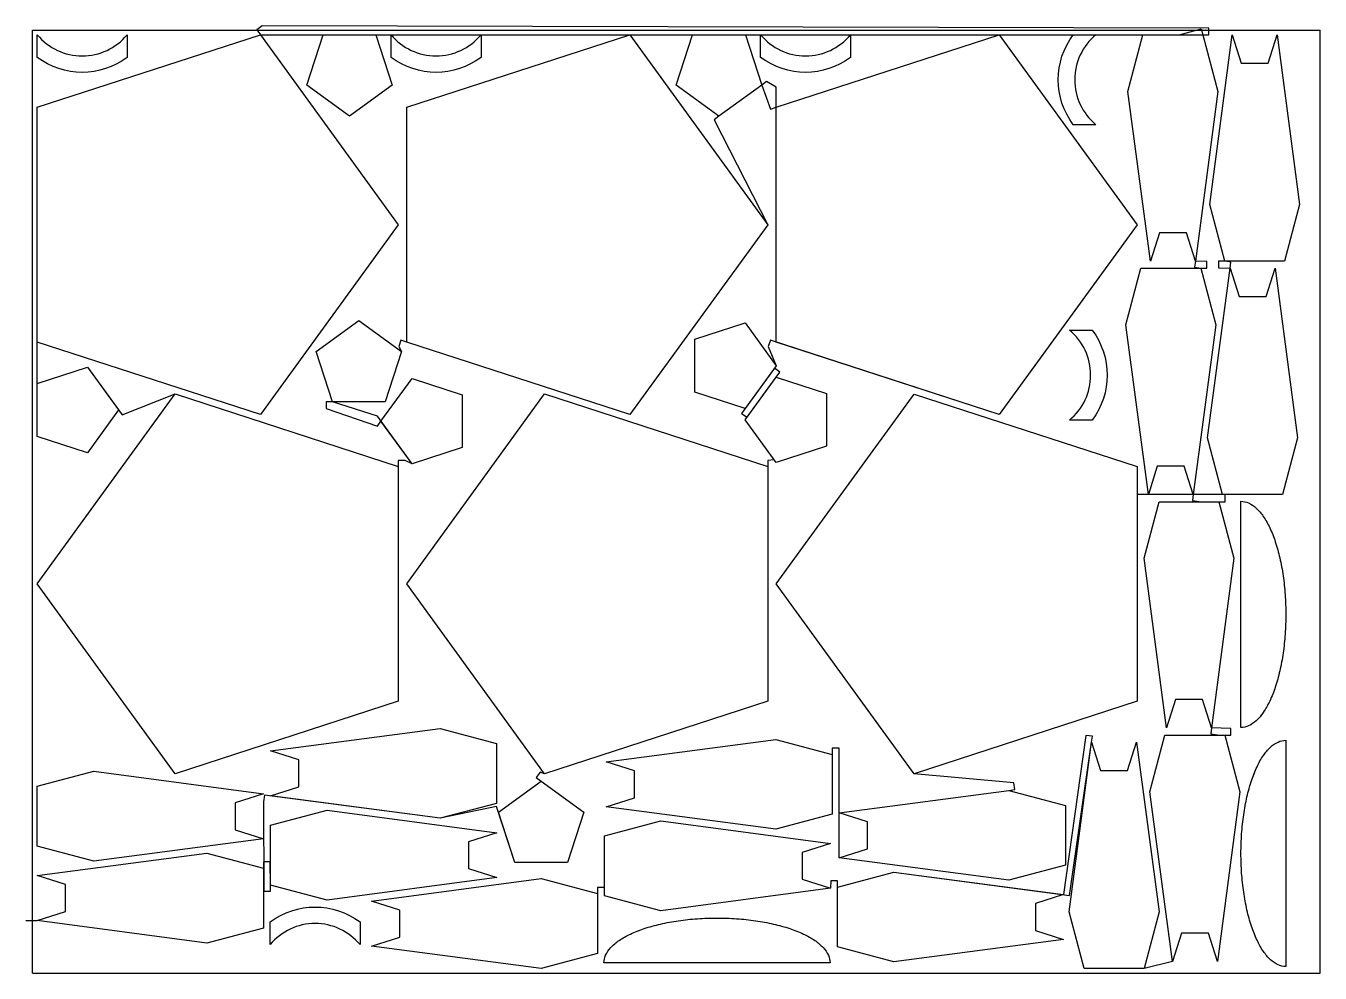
# Model space of a CAD drawing. Extents: x -15 to 2800, y 0 to 2059.
import ezdxf

# ---------------------------------------------------------------- set-up
doc = ezdxf.new("R2010")
doc.units = 0
doc.header["$LTSCALE"] = 41

msp = doc.modelspace()

# ---------------------------------------------------------------- linework, layer by layer
at = {"layer": 'BORDER_D0_T132.1_RK1_A0_W0_EM1'}
for points in [[(2478.86, 25.44), (2430, 394.35), (2462.57, 517.32), (2606.13, 517.32), (2606.13, 532.02), (2563.79, 533), (2544.24, 594.49), (2485.59, 594.49), (2466.05, 533), (2417.18, 901.91), (2449.76, 1024.88), (2593.31, 1024.88), (2593.31, 1039.58), (2524.15, 1040.56), (2504.6, 1102.05), (2445.96, 1102.05), (2426.41, 1040.56), (2377.54, 1409.47), (2410.12, 1532.44), (2553.67, 1532.44), (2553.67, 1547.14), (2528.66, 1548.12), (2509.11, 1609.6), (2450.47, 1609.6), (2430.92, 1548.12), (2382.05, 1917.03), (2414.63, 2040), (2558.18, 2040), (2558.18, 2054.7), (499.45, 2059.34), (487.56, 2050.7), (495.34, 2040), (795.29, 1627.15), (495.34, 1214.29), (10, 1371.99)], [(186.81, 1224.35), (119.28, 1131.39), (10, 1166.9), (10, 1281.8), (10, 1325.9), (10, 1358.76), (10, 1882.3), (495.34, 2040), (746.56, 2040), (782.06, 1930.72), (689.11, 1863.19), (596.15, 1930.72), (631.66, 2040), (2493.29, 2040), (2541.56, 2052.79), (2544.95, 2040), (2577.53, 1917.03), (2528.66, 1548.12), (2526.93, 1535.01), (2540.44, 1532.44), (2573.02, 1409.47), (2524.15, 1040.56), (2522.41, 1027.45), (2536.99, 1025.52), (2580.08, 1024.88), (2612.66, 901.91), (2563.79, 533), (2562.05, 519.89), (2576.62, 517.96), (2592.9, 517.32), (2625.48, 394.35), (2576.6, 25.44), (2557.06, 86.93), (2498.41, 86.93), (2478.86, 25.44), (2417.14, 10), (2286.82, 10), (2254.24, 132.97), (2303.11, 501.88), (2304.84, 514.99), (2290.27, 516.93), (2242.18, 170.79), (2180.7, 151.25), (2180.7, 92.6), (2242.18, 73.05), (1873.27, 24.18), (1750.3, 56.76), (1750.3, 200.31), (1735.6, 200.31), (1735.3, 184.33), (1366.39, 135.46), (1243.42, 168.04), (1243.42, 186.13), (1228.72, 186.13), (1228.72, 42.58), (1105.75, 10), (736.84, 58.87), (798.33, 78.42), (798.33, 137.06), (736.84, 156.61), (1105.75, 205.48), (1228.72, 172.9)], [(1492.57, 1863.19), (1399.61, 1930.72), (1435.12, 2040), (1550.02, 2040), (1585.53, 1930.72), (1604.35, 1878.22), (1616.93, 1882.3), (2102.27, 2040), (2402.22, 1627.15), (2102.27, 1214.29), (1604.35, 1376.08), (1599.8, 1362.1), (1617.1, 1320.61), (1541.79, 1216.95), (1553.68, 1208.31), (1617.34, 1295.88), (1726.62, 1260.37), (1726.62, 1145.47), (1617.34, 1109.96), (1613.02, 1115.91), (1598.76, 1114.57), (1598.76, 591.02), (1113.42, 433.33), (1103.75, 437.14), (1095.11, 425.25), (1105.81, 417.47), (1198.77, 349.93), (1163.26, 240.66), (1048.36, 240.66), (1008.77, 362.52), (885.97, 336.51), (503.95, 387.12), (502.02, 372.55), (502.86, 178.03), (517.56, 178.03), (517.56, 321.58), (640.53, 354.16), (1009.44, 305.29), (947.95, 285.75), (947.95, 227.1), (1009.44, 207.55), (640.53, 158.68), (517.56, 191.26), (516.58, 241.56), (501.88, 241.56), (501.88, 98.01), (378.91, 65.43), (10, 114.3)], [(813.46, 1371.99), (813.46, 1882.3), (1298.8, 2040), (1598.76, 1627.15)], [(2587.9, 1040.56), (2555.32, 1163.53), (2604.19, 1532.44), (2605.92, 1545.56), (2592.43, 1548.12), (2559.85, 1671.09), (2608.72, 2040), (2628.27, 1978.52), (2686.91, 1978.52), (2706.46, 2040), (2755.33, 1671.09)], [(1616.93, 1371.99), (1616.93, 1926.4), (1596.23, 1938.5), (1585.53, 1930.72), (1492.57, 1863.19), (1481.87, 1855.41), (1598.76, 1627.15), (1298.8, 1214.29), (813.46, 1371.99), (800.88, 1376.08), (796.34, 1362.1), (802.29, 1351.48), (766.78, 1242.2), (638.66, 1242.2), (638.66, 1227.5), (749.73, 1189.3), (757.51, 1200), (825.05, 1292.96), (934.32, 1257.45), (934.32, 1142.55), (825.05, 1107.04), (809.99, 1114.57), (795.29, 1114.57), (795.29, 591.02), (309.96, 433.33), (10, 846.18), (309.96, 1259.04)], [(2755.33, 1671.09), (2722.75, 1548.12), (2579.2, 1548.12), (2579.2, 1533.42), (2604.19, 1532.44), (2623.74, 1470.96), (2682.38, 1470.96), (2701.93, 1532.44), (2750.8, 1163.53), (2718.22, 1040.56), (2402.22, 1040.56), (2402.22, 591.02), (1916.88, 433.33)], [(825.05, 1107.04), (749.73, 1210.7), (651.89, 1242.2), (616.38, 1351.48), (709.34, 1419.01), (802.29, 1351.48)], [(1617.34, 1109.96), (1549.81, 1202.92), (1617.34, 1295.88), (1625.12, 1306.58), (1613.23, 1315.22), (1549.57, 1227.66), (1440.29, 1263.16), (1440.29, 1378.06), (1549.57, 1413.57), (1617.1, 1320.61)], [(10, 1281.8), (119.28, 1317.31), (194.59, 1213.65), (309.96, 1259.04), (795.29, 1101.34)], [(1113.42, 433.33), (813.46, 846.18), (1113.42, 1259.04), (1598.76, 1101.34)], [(1754.03, 250.61), (1815.51, 270.16), (1815.51, 328.8), (1754.03, 348.35), (2122.94, 397.22), (2136.05, 398.96), (2134.12, 413.53), (1916.88, 433.33), (1616.93, 846.18), (1916.88, 1259.03), (2402.22, 1101.34), (2402.22, 591.02)], [(517.06, 385.38), (578.55, 404.93), (578.55, 463.58), (517.06, 483.12), (885.97, 531.99), (1008.94, 499.41), (1008.94, 369.09), (885.97, 336.51)], [(1247.11, 361.57), (1308.6, 381.12), (1308.6, 439.77), (1247.11, 459.31), (1616.02, 508.18), (1738.99, 475.6)], [(2122.94, 397.22), (2245.91, 364.64), (2245.91, 234.32), (2122.94, 201.74), (1754.03, 250.61), (1753.69, 488.83), (1738.99, 488.83), (1738.99, 345.28), (1616.02, 312.7), (1247.11, 361.57)], [(1750.3, 187.08), (1873.27, 219.66), (2255.3, 169.06), (2303.11, 501.88), (2322.65, 440.39), (2381.3, 440.39), (2400.85, 501.88), (2449.72, 132.97), (2417.14, 10)], [(1012.86, 349.93), (1105.81, 417.47)], [(1243.42, 168.04), (1243.42, 298.36), (1366.39, 330.94), (1735.3, 282.07), (1673.82, 262.52), (1673.82, 203.88), (1735.3, 184.33)], [(-14.7, 114.3), (10, 114.3), (71.49, 133.85), (71.49, 192.49), (10, 212.04), (378.91, 260.91), (501.88, 228.33)]]:
    msp.add_lwpolyline(points, dxfattribs=at)
for points in [[(205.48, 1990.84, -0.333267), (10, 1990.84), (10, 2040, 0.469337), (205.48, 2040), (205.48, 1990.84)], [(779.66, 2040, 0.469337), (975.14, 2040), (975.14, 1990.84, -0.333267), (779.66, 1990.84), (779.66, 2040)], [(1583.16, 1990.84), (1583.16, 2040, 0.469337), (1778.64, 2040), (1778.64, 1990.84, -0.333267), (1583.16, 1990.84)], [(2312.21, 1844.52), (2263.05, 1844.52, -0.333267), (2263.05, 2040), (2312.21, 2040, 0.469337), (2312.21, 1844.52)], [(2304.25, 1397.82, -0.333267), (2304.25, 1202.34), (2255.08, 1202.34, 0.469337), (2255.08, 1397.82), (2304.25, 1397.82)], [(2676.48, 566.9, -0.056346), (2661.04, 548.79, -0.081333), (2644.58, 537.69, -0.106579), (2627.61, 533.95), (2627.61, 1025.83, -0.106579), (2644.58, 1022.1, -0.081333), (2661.04, 1011, -0.056346), (2676.48, 992.88, -0.039878), (2690.44, 968.29, -0.02994), (2702.49, 937.98, -0.023968), (2712.26, 902.86, -0.020393), (2719.46, 864.01, -0.01836), (2723.87, 822.6, -0.017435), (2725.35, 779.89, -0.017435), (2723.87, 737.19, -0.01836), (2719.46, 695.78, -0.020393), (2712.26, 656.92, -0.023968), (2702.49, 621.81, -0.02994), (2690.44, 591.49, -0.039878), (2676.48, 566.9)], [(2725.6, 14.23, -0.106579), (2708.63, 17.97, -0.081333), (2692.17, 29.07, -0.056346), (2676.73, 47.19, -0.039878), (2662.77, 71.77, -0.029939), (2650.72, 102.09, -0.023968), (2640.95, 137.21, -0.020393), (2633.75, 176.06, -0.01836), (2629.34, 217.47, -0.017435), (2627.86, 260.17, -0.017435), (2629.34, 302.88, -0.01836), (2633.75, 344.29, -0.020393), (2640.95, 383.14, -0.023968), (2650.72, 418.26, -0.029939), (2662.77, 448.58, -0.039878), (2676.73, 473.17, -0.056346), (2692.17, 491.28, -0.081333), (2708.63, 502.38, -0.106579), (2725.6, 506.11), (2725.6, 14.23)], [(712.05, 111.12), (712.05, 61.96, 0.469338), (516.57, 61.96), (516.57, 111.12, -0.333267), (712.05, 111.12)], [(1531.04, 118.23, -0.01836), (1572.45, 113.82, -0.020393), (1611.3, 106.62, -0.023968), (1646.42, 96.85, -0.029939), (1676.73, 84.81, -0.039878), (1701.32, 70.85, -0.056347), (1719.44, 55.41, -0.081333), (1730.54, 38.95, -0.106579), (1734.27, 21.98), (1242.39, 21.98, -0.106579), (1246.13, 38.95, -0.081333), (1257.23, 55.41, -0.056347), (1275.34, 70.85, -0.039878), (1299.93, 84.81, -0.02994), (1330.25, 96.85, -0.023968), (1365.36, 106.62, -0.020393), (1404.22, 113.82, -0.01836), (1445.63, 118.23, -0.017435), (1488.33, 119.72, -0.017435), (1531.04, 118.23)]]:
    msp.add_lwpolyline(points, format="xyb", close=True, dxfattribs=at)
msp.add_lwpolyline([(501.88, 292.12), (132.97, 243.25), (10, 275.83), (10, 406.15), (132.97, 438.73), (501.88, 389.86), (440.39, 370.31), (440.39, 311.66), (501.88, 292.12)], close=True, dxfattribs=at)
at = {"layer": 'BORDER_D0_T132_RK1_A0_W0_EM1_RI1_ID0013'}
for points in [[(205.48, 2015.42), (205.48, 1990.84, -0.333267), (10, 1990.84), (10, 2040, 0.469337), (205.48, 2040), (205.48, 2015.42)], [(975.14, 2015.42), (975.14, 1990.84, -0.333267), (779.66, 1990.84), (779.66, 2040, 0.469337), (975.14, 2040), (975.14, 2015.42)], [(1778.64, 2015.42), (1778.64, 1990.84, -0.333267), (1583.16, 1990.84), (1583.16, 2040, 0.469337), (1778.64, 2040), (1778.64, 2015.42)], [(2287.63, 1844.52), (2263.05, 1844.52, -0.333267), (2263.05, 2040), (2312.21, 2040, 0.469337), (2312.21, 1844.52), (2287.63, 1844.52)], [(2279.66, 1397.82), (2304.24, 1397.82, -0.333267), (2304.24, 1202.34), (2255.08, 1202.34, 0.469337), (2255.08, 1397.82), (2279.66, 1397.82)], [(516.57, 86.54), (516.57, 111.12, -0.333267), (712.05, 111.12), (712.05, 61.96, 0.469338), (516.57, 61.96), (516.57, 86.54)]]:
    msp.add_lwpolyline(points, format="xyb", close=True, dxfattribs=at)
at = {"layer": 'BORDER_D0_T132_RK1_A0_W0_EM1_RI1_ID0015'}
for points in [[(2479.79, 2040), (2544.95, 2040), (2577.53, 1917.03), (2528.66, 1548.12), (2509.11, 1609.61), (2450.47, 1609.61), (2430.92, 1548.12), (2382.05, 1917.03), (2414.63, 2040), (2479.79, 2040)], [(2657.59, 1548.12), (2592.43, 1548.12), (2559.85, 1671.09), (2608.72, 2040), (2628.27, 1978.51), (2686.91, 1978.51), (2706.46, 2040), (2755.33, 1671.09), (2722.75, 1548.12), (2657.59, 1548.12)], [(2475.28, 1532.44), (2540.44, 1532.44), (2573.02, 1409.47), (2524.15, 1040.56), (2504.6, 1102.05), (2445.96, 1102.05), (2426.41, 1040.56), (2377.54, 1409.47), (2410.12, 1532.44), (2475.28, 1532.44)], [(2653.06, 1040.56), (2587.9, 1040.56), (2555.32, 1163.53), (2604.19, 1532.44), (2623.74, 1470.95), (2682.38, 1470.95), (2701.93, 1532.44), (2750.8, 1163.53), (2718.22, 1040.56), (2653.06, 1040.56)], [(2514.92, 1024.88), (2580.08, 1024.88), (2612.66, 901.91), (2563.79, 533), (2544.24, 594.49), (2485.6, 594.49), (2466.05, 533), (2417.18, 901.91), (2449.76, 1024.88), (2514.92, 1024.88)], [(1008.94, 434.25), (1008.94, 369.09), (885.97, 336.51), (517.06, 385.38), (578.55, 404.93), (578.55, 463.57), (517.06, 483.12), (885.97, 531.99), (1008.94, 499.41), (1008.94, 434.25)], [(1738.99, 410.44), (1738.99, 345.28), (1616.02, 312.7), (1247.11, 361.57), (1308.6, 381.12), (1308.6, 439.76), (1247.11, 459.31), (1616.02, 508.18), (1738.99, 475.6), (1738.99, 410.44)], [(2527.74, 517.32), (2592.9, 517.32), (2625.48, 394.35), (2576.61, 25.44), (2557.06, 86.93), (2498.42, 86.93), (2478.87, 25.44), (2430, 394.35), (2462.58, 517.32), (2527.74, 517.32)], [(2351.98, 10), (2286.82, 10), (2254.24, 132.97), (2303.11, 501.88), (2322.66, 440.39), (2381.3, 440.39), (2400.85, 501.88), (2449.72, 132.97), (2417.14, 10), (2351.98, 10)], [(10, 340.99), (10, 406.15), (132.97, 438.73), (501.88, 389.86), (440.39, 370.31), (440.39, 311.67), (501.88, 292.12), (132.97, 243.25), (10, 275.83), (10, 340.99)], [(2245.9, 299.48), (2245.9, 234.32), (2122.93, 201.74), (1754.02, 250.61), (1815.51, 270.16), (1815.51, 328.8), (1754.02, 348.35), (2122.93, 397.22), (2245.9, 364.64), (2245.9, 299.48)], [(517.56, 256.42), (517.56, 321.58), (640.53, 354.16), (1009.44, 305.29), (947.95, 285.74), (947.95, 227.1), (1009.44, 207.55), (640.53, 158.68), (517.56, 191.26), (517.56, 256.42)], [(1243.42, 233.2), (1243.42, 298.36), (1366.39, 330.94), (1735.3, 282.07), (1673.81, 262.52), (1673.81, 203.88), (1735.3, 184.33), (1366.39, 135.46), (1243.42, 168.04), (1243.42, 233.2)], [(501.88, 163.17), (501.88, 98.01), (378.91, 65.43), (10, 114.3), (71.49, 133.85), (71.49, 192.49), (10, 212.04), (378.91, 260.91), (501.88, 228.33), (501.88, 163.17)], [(1228.72, 107.74), (1228.72, 42.58), (1105.75, 10), (736.84, 58.87), (798.33, 78.42), (798.33, 137.06), (736.84, 156.61), (1105.75, 205.48), (1228.72, 172.9), (1228.72, 107.74)], [(1750.3, 121.92), (1750.3, 187.08), (1873.27, 219.66), (2242.18, 170.79), (2180.69, 151.24), (2180.69, 92.6), (2242.18, 73.05), (1873.27, 24.18), (1750.3, 56.76), (1750.3, 121.92)]]:
    msp.add_lwpolyline(points, close=True, dxfattribs=at)
at = {"layer": 'BORDER_D0_T132_RK1_A0_W0_EM1_RI1_ID0020'}
for points in [[(2627.61, 779.89), (2627.61, 1025.83, -0.106572), (2644.58, 1022.09, -0.081329), (2661.04, 1011, -0.056349), (2676.48, 992.88, -0.039882), (2690.44, 968.29, -0.029934), (2702.48, 937.98, -0.02397), (2712.25, 902.86, -0.020392), (2719.46, 864.01, -0.01836), (2723.86, 822.6, -0.017437), (2725.35, 779.89, -0.017437), (2723.86, 737.18, -0.01836), (2719.46, 695.77, -0.020392), (2712.25, 656.92, -0.02397), (2702.48, 621.8, -0.029934), (2690.44, 591.49, -0.039882), (2676.48, 566.9, -0.056349), (2661.04, 548.78, -0.081329), (2644.58, 537.69, -0.106572), (2627.61, 533.95), (2627.61, 779.89)], [(2725.6, 260.18), (2725.6, 14.24, -0.106572), (2708.63, 17.98, -0.081329), (2692.17, 29.07, -0.056348), (2676.73, 47.19, -0.039883), (2662.77, 71.78, -0.029934), (2650.73, 102.09, -0.02397), (2640.96, 137.21, -0.020392), (2633.75, 176.06, -0.01836), (2629.35, 217.47, -0.017436), (2627.86, 260.18, -0.017437), (2629.35, 302.89, -0.01836), (2633.75, 344.3, -0.020392), (2640.96, 383.15, -0.02397), (2650.73, 418.27, -0.029934), (2662.77, 448.58, -0.039883), (2676.73, 473.17, -0.056348), (2692.17, 491.29, -0.081329), (2708.63, 502.38, -0.106572), (2725.6, 506.12), (2725.6, 260.18)], [(1488.33, 21.98), (1242.39, 21.98, -0.106572), (1246.13, 38.95, -0.081329), (1257.22, 55.41, -0.056348), (1275.34, 70.85, -0.039882), (1299.93, 84.81, -0.029934), (1330.24, 96.85, -0.02397), (1365.36, 106.62, -0.020392), (1404.21, 113.83, -0.01836), (1445.62, 118.23, -0.017437), (1488.33, 119.72, -0.017437), (1531.04, 118.23, -0.01836), (1572.45, 113.83, -0.020392), (1611.3, 106.62, -0.02397), (1646.42, 96.85, -0.029934), (1676.73, 84.81, -0.039882), (1701.32, 70.85, -0.056349), (1719.44, 55.41, -0.08133), (1730.53, 38.95, -0.106572), (1734.27, 21.98), (1488.33, 21.98)]]:
    msp.add_lwpolyline(points, format="xyb", close=True, dxfattribs=at)
at = {"layer": 'BORDER_D0_T132_RK1_A0_W0_EM1_RI1_ID0025'}
for points in [[(689.11, 1863.19), (596.15, 1930.72), (631.66, 2040), (746.56, 2040), (782.06, 1930.72), (689.11, 1863.19)], [(1492.57, 1863.19), (1399.61, 1930.72), (1435.12, 2040), (1550.02, 2040), (1585.52, 1930.72), (1492.57, 1863.19)], [(709.33, 1419.01), (802.29, 1351.48), (766.78, 1242.2), (651.88, 1242.2), (616.38, 1351.48), (709.33, 1419.01)], [(1617.1, 1320.62), (1549.57, 1227.66), (1440.29, 1263.17), (1440.29, 1378.07), (1549.57, 1413.57), (1617.1, 1320.62)], [(186.81, 1224.36), (119.28, 1131.4), (10, 1166.91), (10, 1281.81), (119.28, 1317.31), (186.81, 1224.36)], [(1549.81, 1202.91), (1617.34, 1295.87), (1726.62, 1260.36), (1726.62, 1145.46), (1617.34, 1109.96), (1549.81, 1202.91)], [(757.51, 1199.99), (825.04, 1292.95), (934.32, 1257.44), (934.32, 1142.54), (825.04, 1107.04), (757.51, 1199.99)], [(1105.81, 417.47), (1198.77, 349.94), (1163.26, 240.66), (1048.36, 240.66), (1012.86, 349.94), (1105.81, 417.47)]]:
    msp.add_lwpolyline(points, close=True, dxfattribs=at)
at = {"layer": 'BORDER_D0_T132_RK1_A0_W0_EM1_RI1_ID0026'}
for points in [[(795.29, 1627.14), (495.34, 1214.29), (10, 1371.99), (10, 1882.3), (495.34, 2040), (795.29, 1627.14)], [(1598.76, 1627.14), (1298.81, 1214.29), (813.47, 1371.99), (813.47, 1882.3), (1298.81, 2040), (1598.76, 1627.14)], [(2402.22, 1627.14), (2102.27, 1214.29), (1616.93, 1371.99), (1616.93, 1882.3), (2102.27, 2040), (2402.22, 1627.14)], [(10, 846.19), (309.95, 1259.04), (795.29, 1101.34), (795.29, 591.03), (309.95, 433.33), (10, 846.19)], [(813.47, 846.19), (1113.42, 1259.04), (1598.76, 1101.34), (1598.76, 591.03), (1113.42, 433.33), (813.47, 846.19)], [(1616.93, 846.18), (1916.88, 1259.03), (2402.22, 1101.33), (2402.22, 591.02), (1916.88, 433.32), (1616.93, 846.18)]]:
    msp.add_lwpolyline(points, close=True, dxfattribs=at)
at = {"layer": 'FRAME_Z18', "linetype": 'CONTINUOUS'}
for p, q in [((0, 2050), (2800, 2050)), ((0, 0), (0, 2050)), ((2800, 0), (2800, 2050)), ((0, 0), (2800, 0))]:
    msp.add_line(p, q, dxfattribs=at)

doc.saveas('drawing.dxf')
